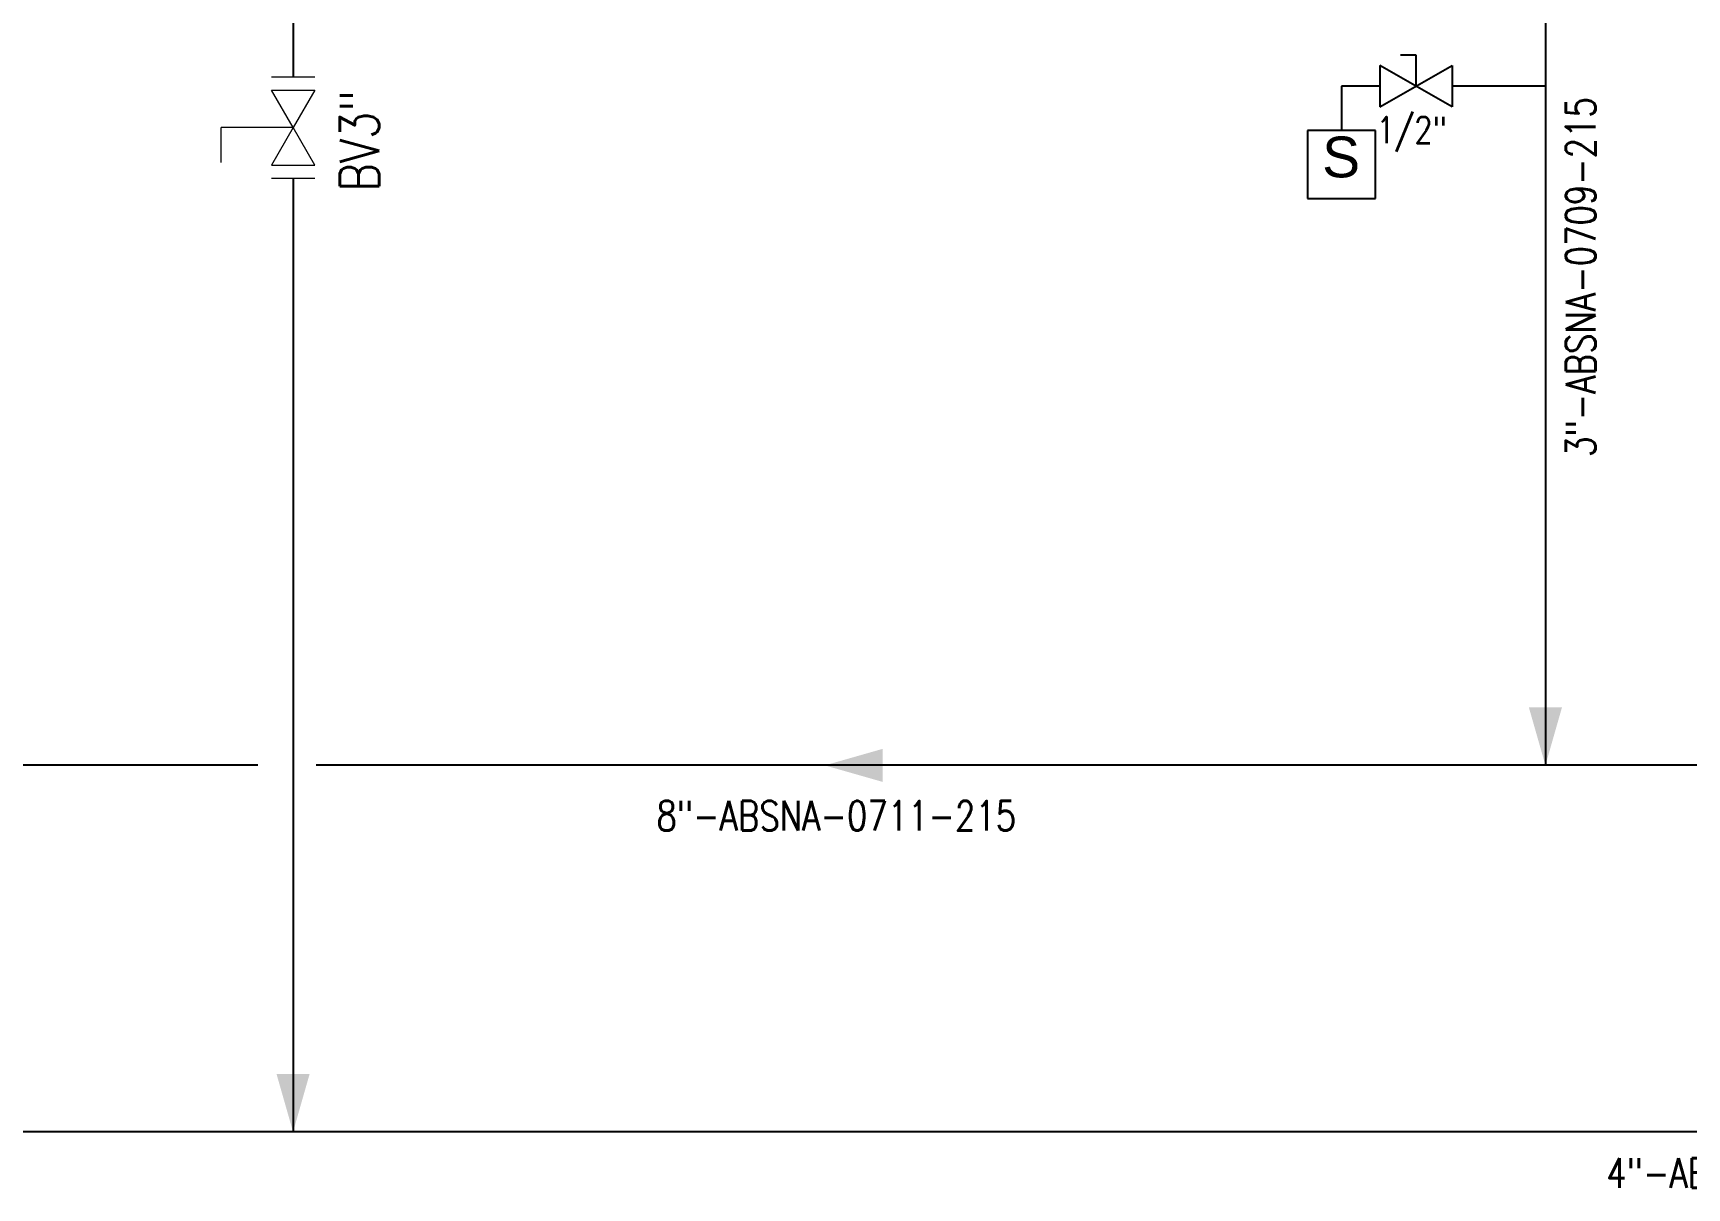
# Model space of a CAD drawing. Extents: x -29512 to 147477, y -5232 to 39709.
# Drawn here: x 140767.59 to 140799.01, y 9151.99 to 9173.93 of the extents above; entities that cross this region are included whole.
import ezdxf
from ezdxf.enums import TextEntityAlignment as Align

# ---------------------------------------------------------------- set-up
doc = ezdxf.new("R2010")
doc.units = 0
doc.layers.get('0').update_dxf_attribs({"linetype": 'CONTINUOUS'})
for name, color, linetype in [('DIMENSION', 3, 'CONTINUOUS'), ('P-707D', 7, 'CONTINUOUS'), ('RED', 1, 'CONTINUOUS'), ('S', 7, 'CONTINUOUS')]:
    doc.layers.add(name, color=color, linetype=linetype)
doc.layers.add('FITTING', color=7, linetype='CONTINUOUS', lineweight=13)
doc.layers.add('TAG', color=140, linetype='CONTINUOUS', lineweight=13)
doc.styles.add('A3', font='arial.ttf', dxfattribs={"height": 0.3})
doc.styles.add('Romans100', font='romans.shx', dxfattribs={"width": 0.8, "height": 200})
doc.styles.add('S', font='ITALIC', dxfattribs={"height": 6})
doc.styles.add('S25', font='SIMPLEX', dxfattribs={"width": 0.8, "height": 0.25})

# ---------------------------------------------------------------- blocks, each defined once
blk = doc.blocks.new('PRESA', base_point=(1.75, 0.1))
for p, q in [((1.5, 0.1), (1.5, 0.6)), ((1.5, 0.6), (2, 0.6)), ((2, 0.6), (2, 0.1)), ((2, 0.1), (1.5, 0.1))]:
    blk.add_line(p, q)
at = {"style": 'S', "width": 1.2}
blk.add_attdef('1', text='', height=0.3, dxfattribs=at).set_placement((1.75, 0.2), align=Align.CENTER)
blk = doc.blocks.new('FRECC2', base_point=(19.5, 44))
at = {"layer": 'RED'}
blk.add_solid([(19.5, 44), (19.85, 44.1), (19.85, 43.9)], dxfattribs=at)

msp = doc.modelspace()

# ---------------------------------------------------------------- linework, layer by layer
for p, q in [((140793.8687, 9173.5096), (140793.5736, 9173.5096)), ((140793.8687, 9172.9195), (140793.8687, 9173.5096)), ((140794.5571, 9172.5261), (140793.1802, 9173.3129)), ((140793.1802, 9172.5261), (140794.5571, 9173.3129)), ((140793.1802, 9173.3129), (140793.1802, 9172.5261)), ((140794.5571, 9173.3129), (140794.5571, 9172.5261))]:
    msp.add_line(p, q)
at = {"color": 7, "lineweight": 20}
for p in [(140771.1683, 9171.4656), (140772.5338, 9172.131)]:
    msp.add_line(p, (140771.1683, 9172.131), dxfattribs=at)
at = {"layer": 'DIMENSION', "color": 0, "linetype": 'ByBlock', "ltscale": 0.5}
for p, q in [((140772.5338, 9177.4464), (140772.5338, 9173.0922)), ((140792.4513, 9172.9195), (140792.4513, 9172.0738)), ((140793.1802, 9172.9195), (140792.4513, 9172.9195)), ((140796.3269, 9172.9195), (140794.5571, 9172.9195)), ((140772.5338, 9171.1699), (140772.5338, 9153.0526))]:
    msp.add_line(p, q, dxfattribs=at)
at = {"layer": 'FITTING', "lineweight": 20}
for p, q in [((140772.1216, 9173.0922), (140772.9459, 9173.0922)), ((140772.1216, 9171.1699), (140772.9459, 9171.1699))]:
    msp.add_line(p, q, dxfattribs=at)
for points in [[(140772.5338, 9172.131), (140772.1216, 9172.8449), (140772.9459, 9172.8449)], [(140772.5338, 9172.131), (140772.1216, 9171.4172), (140772.9459, 9171.4172)]]:
    msp.add_lwpolyline(points, close=True, dxfattribs=at)
at = {"layer": 'P-707D', "color": 1, "lineweight": 25}
for p, q in [((140796.3269, 9176.5932), (140796.3269, 9160.0157)), ((140771.8627, 9160.0177), (140742.2458, 9160.0186)), ((140802.4651, 9160.0167), (140772.9703, 9160.0176))]:
    msp.add_line(p, q, dxfattribs=at)
at = {"layer": 'P-707D'}
msp.add_line((140836.9134, 9153.0526), (140704.3417, 9153.0615), dxfattribs=at)
at = {"layer": 'RED', "color": 0}
msp.add_solid([(140772.5338, 9153.0526), (140772.8485, 9154.1541), (140772.219, 9154.1541)], dxfattribs=at)

# ---------------------------------------------------------------- block references
ref = msp.add_blockref('PRESA', (140792.4513, 9170.7831), dxfattribs=dict(xscale=-2.581460861898449, yscale=2.581460861912547, zscale=2.581460861912586))
ref.add_attrib('1', 'S', dxfattribs={"height": 0.7744, "style": 'A3'}).set_placement((140792.4451, 9171.1858), align=Align.CENTER)
at = {"zscale": 3.147229885305824}
for p, xscale, yscale, rotation in [((140796.3269, 9160.0157), -3.147229885305933, 3.147229885305933, 270), ((140782.6364, 9160.0157), -3.147229885304114, 3.147229885304114, 180)]:
    msp.add_blockref('FRECC2', p, dxfattribs=dict(at, xscale=xscale, yscale=yscale, rotation=rotation))

# ---------------------------------------------------------------- texts
at = {"layer": 'S', "style": 'S25', "width": 0.8}
msp.add_text('1/2"', height=0.5, dxfattribs=at).set_placement((140794.4537, 9171.8375), align=Align.RIGHT)
at = {"layer": 'S', "color": 2, "style": 'S25', "width": 0.8}
msp.add_text('3"-ABSNA-0709-215', height=0.5646, rotation=90, dxfattribs=at).set_placement((140797.2781, 9172.7086), align=Align.RIGHT)
for s, p in [('8"-ABSNA-0711-215', (140786.2703, 9158.7755)), ('4"-ABSNA-0715-215', (140804.3168, 9151.9888))]:
    msp.add_text(s, height=0.5646, dxfattribs=at).set_placement(p, align=Align.RIGHT)
at = {"layer": 'TAG', "color": 6, "lineweight": 20, "insert": (140773.7939, 9171.8807), "char_height": 0.75, "width": 7.302947, "attachment_point": 5, "rotation": 90, "style": 'Romans100'}
msp.add_mtext('{BV3"}', dxfattribs=at)

doc.saveas('drawing.dxf')
